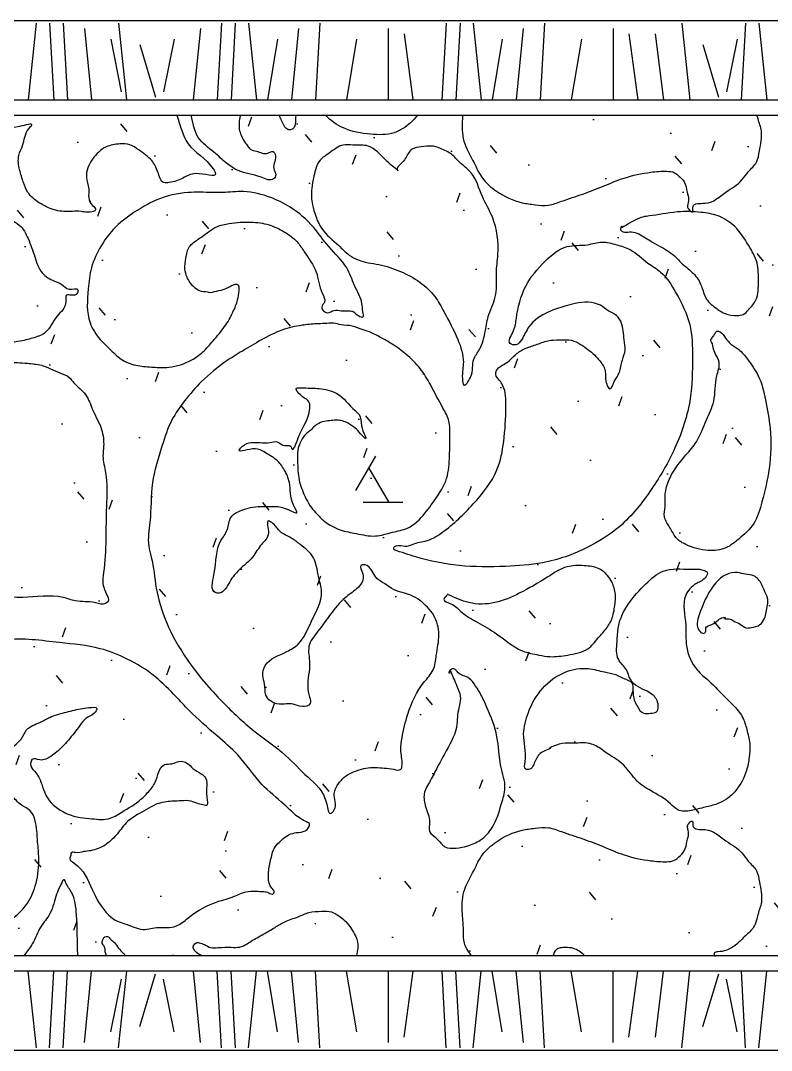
# Model space of a CAD drawing. Header units: millimetres. Extents: x 14385 to 129787, y 107826 to 186798.
# Drawn here: x 39491 to 41387, y 117964 to 120564 of the extents above; entities that cross this region are included whole.
import ezdxf

# ---------------------------------------------------------------- set-up
doc = ezdxf.new("R2010")
doc.units = ezdxf.units.MM
doc.header["$LTSCALE"] = 1000
doc.layers.add('FF-DB', color=144, linetype='Continuous')

# ---------------------------------------------------------------- blocks, each defined once
blk = doc.blocks.new('SFADAFSDAFSD')
at = {"color": 252, "linetype": 'Continuous'}
for points, knots in [([(1232046.3, 527564.7), (1232055.1, 527538.9), (1232067.2, 527480.9), (1232123.2, 527455.9), (1232153.8, 527403.1), (1232093, 527426.1), (1232062.3, 527404.6), (1232035.8, 527395.2), (1232006.3, 527392), (1231999.1, 527424), (1231983.7, 527454.2), (1231954.7, 527473.6), (1231928.9, 527492.8), (1231898.9, 527492.8), (1231863.1, 527486.8), (1231830.7, 527455.5), (1231812.4, 527413.8), (1231826.4, 527381.7), (1231821.8, 527355.9), (1231829.2, 527339.5), (1231845.5, 527326.6), (1231826.8, 527316.8), (1231800.8, 527325), (1231762, 527318.5), (1231725.2, 527328.7), (1231694.7, 527345.2), (1231670, 527365.5), (1231657.9, 527396.6), (1231648.6, 527427.3), (1231643.2, 527461), (1231662.2, 527493.7), (1231661.3, 527520.6), (1231689.2, 527547.6), (1231629.8, 527528.5), (1231603.8, 527536.1), (1231557.2, 527538.7), (1231534.7, 527555.3), (1231518.4, 527563.6), (1231516, 527564.7)], [1389.726692, 1389.726692, 1389.726692, 1389.726692, 1442.17261, 1501.811576, 1510.382283, 1543.619633, 1566.663805, 1590.917276, 1599.865786, 1620.467854, 1642.188139, 1670.33313, 1688.089518, 1704.75722, 1728.32823, 1759.105697, 1791.425573, 1810.967567, 1826.297154, 1840.58166, 1849.795579, 1854.403771, 1874.857528, 1904.259796, 1930.612765, 1949.484555, 1973.899672, 1992.192447, 2014.830458, 2039.13595, 2056.930597, 2086.837744, 2095.01975, 2115.63245, 2153.98324, 2172.061719, 2203.500814, 2208.6195, 2208.6195, 2208.6195, 2208.6195]), ([(1232206.5, 527564.7), (1232205.9, 527561.4), (1232204.3, 527551), (1232201.7, 527529.8), (1232211.2, 527506.2), (1232223.1, 527490), (1232232, 527476.4), (1232252.1, 527474.8), (1232270.7, 527462.4), (1232288.8, 527476.5), (1232302, 527456.9), (1232283.1, 527436), (1232299.3, 527416.6), (1232287.6, 527395.1), (1232247.1, 527415.6), (1232208.3, 527417.8), (1232168.7, 527444.6), (1232138.6, 527474.9), (1232092.1, 527505.2), (1232088.1, 527545.5), (1232082.4, 527564.7)], [1734.288313, 1734.288313, 1734.288313, 1734.288313, 1740.942524, 1755.072759, 1776.538293, 1789.253011, 1796.139071, 1807.295239, 1827.017674, 1836.22584, 1841.871209, 1865.816128, 1876.966052, 1884.850793, 1906.184116, 1946.649804, 1969.645801, 1997.765722, 2033.949583, 2073.362762, 2073.362762, 2073.362762, 2073.362762]), ([(1232346.5, 527564.7), (1232346.5, 527564.5), (1232345.9, 527549.9), (1232347.5, 527528.1), (1232324.5, 527527.3), (1232313.6, 527542.4), (1232309, 527555.8), (1232305.4, 527564.5), (1232305.3, 527564.7)], [1576.887479, 1576.887479, 1576.887479, 1576.887479, 1577.131786, 1601.954126, 1608.128367, 1616.857001, 1636.190271, 1636.509871, 1636.509871, 1636.509871, 1636.509871]), ([(1232654.3, 527564.7), (1232648.8, 527558), (1232630.9, 527539.2), (1232593.3, 527514.3), (1232531.5, 527515.3), (1232470.2, 527525.9), (1232434.8, 527551.2), (1232422, 527564.7)], [982.702039, 982.702039, 982.702039, 982.702039, 999.345878, 1031.409907, 1071.189413, 1118.25895, 1154.81984, 1154.81984, 1154.81984, 1154.81984]), ([(1232768.2, 527564.7), (1232767.9, 527561.7), (1232766.3, 527539.5), (1232766.2, 527496.6), (1232795.5, 527450.1), (1232815.9, 527402.8), (1232858.3, 527366.6), (1232905.5, 527343.9), (1232951.2, 527338.9), (1232985.3, 527334.8), (1233024.6, 527350.6), (1233071, 527364.9), (1233123.6, 527385.1), (1233178.7, 527409.6), (1233233.8, 527420.6), (1233276.1, 527424.2), (1233302.2, 527422.2), (1233315.5, 527409.6), (1233331.3, 527395.9), (1233333.2, 527373), (1233340.7, 527353.3), (1233335.7, 527339.1), (1233336.2, 527327.2), (1233351.3, 527315.4), (1233345.7, 527345.3), (1233381.5, 527339.3), (1233408.1, 527350.6), (1233436.8, 527375.3), (1233470.3, 527393), (1233489.1, 527424.6), (1233513.2, 527443.8), (1233517.9, 527482.1), (1233527.4, 527519.3), (1233515.6, 527548), (1233512.2, 527561.6), (1233511.4, 527564.7)], [86.372934, 86.372934, 86.372934, 86.372934, 92.16194, 129.789979, 170.329797, 199.3962, 231.751351, 279.269792, 301.564732, 323.634383, 346.635385, 384.604493, 421.313424, 459.079115, 505.060483, 532.06544, 545.36224, 554.673144, 567.965214, 585.793639, 598.280423, 609.016876, 613.982114, 622.865865, 630.641643, 652.081208, 670.161369, 692.376325, 726.185087, 743.658419, 765.090676, 784.493924, 818.119885, 839.312422, 845.485087, 845.485087, 845.485087, 845.485087]), ([(1232790.9, 525442.7), (1232788.3, 525445.8), (1232767.3, 525471.6), (1232772, 525501.1), (1232766.3, 525553.5), (1232766.2, 525606.8), (1232795.5, 525653.3), (1232815.9, 525700.6), (1232858.3, 525736.8), (1232905.5, 525759.6), (1232951.2, 525764.5), (1232985.3, 525768.6), (1233024.6, 525752.8), (1233071, 525738.5), (1233123.6, 525718.3), (1233178.7, 525693.8), (1233233.8, 525682.8), (1233276.1, 525679.2), (1233302.2, 525681.2), (1233315.5, 525693.8), (1233331.3, 525707.6), (1233333.2, 525730.4), (1233340.7, 525750.2), (1233335.7, 525764.3), (1233336.2, 525776.2), (1233351.3, 525788), (1233345.7, 525758.2), (1233381.5, 525764.1), (1233408.1, 525752.9), (1233436.8, 525728.1), (1233470.3, 525710.4), (1233489.1, 525678.8), (1233513.2, 525659.6), (1233517.9, 525621.3), (1233527.4, 525584.1), (1233512.2, 525547.4), (1233507.1, 525514.1), (1233481.2, 525493.1), (1233460.9, 525471), (1233435.9, 525455.1), (1233417.7, 525452.8), (1233400.8, 525451.4), (1233403.7, 525444.6), (1233405.1, 525441.1)], [21.935668, 21.935668, 21.935668, 21.935668, 27.38217, 65.990442, 92.16194, 129.789979, 170.329797, 199.3962, 231.751351, 279.269792, 301.564732, 323.634383, 346.635385, 384.604493, 421.313424, 459.079115, 505.060483, 532.06544, 545.36224, 554.673144, 567.965214, 585.793639, 598.280423, 609.016876, 613.982114, 622.865865, 630.641643, 652.081208, 670.161369, 692.376325, 726.185087, 743.658419, 765.090676, 784.493924, 818.119885, 839.312422, 862.545338, 882.761759, 902.978991, 923.848518, 937.948984, 943.895323, 950.087538, 950.087538, 950.087538, 950.087538]), ([(1231796.3, 525442.7), (1231796.2, 525444), (1231795, 525478.3), (1231795.6, 525530.1), (1231788.4, 525597.8), (1231768.6, 525618.8), (1231761.6, 525639.9), (1231749.9, 525614.9), (1231739.5, 525593.4), (1231731.3, 525549.5), (1231698.9, 525515.2), (1231686, 525475.2), (1231667.9, 525453.4), (1231660.4, 525443.5), (1231659.8, 525442.7)], [1121.119377, 1121.119377, 1121.119377, 1121.119377, 1123.779521, 1190.002853, 1228.553224, 1248.641605, 1253.19639, 1263.382332, 1281.168839, 1315.629755, 1342.751116, 1374.634593, 1397.250793, 1399.278254, 1399.278254, 1399.278254, 1399.278254]), ([(1232109.3, 525442.7), (1232108.1, 525443.4), (1232102.5, 525446.7), (1232093.7, 525451.2), (1232089.2, 525459.5), (1232085.9, 525463.9), (1232089.2, 525466.4), (1232088.9, 525466.2), (1232085.6, 525464.4), (1232094.4, 525478.6), (1232104.7, 525474.4), (1232117.5, 525471.6), (1232131.6, 525460.5), (1232155.7, 525464.3), (1232179.7, 525464.4), (1232209.6, 525462.4), (1232234.8, 525480.7), (1232264.4, 525496.4), (1232292.4, 525513.1), (1232320.6, 525530.5), (1232350.6, 525539.2), (1232380.2, 525554.3), (1232409.4, 525554.4), (1232436.4, 525556), (1232454.7, 525544), (1232470.6, 525532.4), (1232483.8, 525516.2), (1232494.4, 525498.7), (1232506.2, 525474.6), (1232503.2, 525455.4), (1232500, 525442.7)], [647.264998, 647.264998, 647.264998, 647.264998, 650.025677, 659.909101, 666.120982, 669.173665, 669.893436, 669.893436, 669.893436, 677.232751, 682.324117, 691.983627, 703.366676, 716.095085, 737.993862, 752.767585, 773.941139, 797.429171, 820.477143, 839.167013, 863.180752, 882.845052, 904.325405, 921.157701, 935.052216, 946.659257, 960.7356, 976.270981, 987.896513, 1013.315059, 1013.315059, 1013.315059, 1013.315059]), ([(1231858.1, 525477.2), (1231856.7, 525475.2), (1231860.8, 525486.7), (1231863.6, 525490.7), (1231873.4, 525492.4), (1231879, 525482.6), (1231890.8, 525475.9), (1231898.5, 525460.8), (1231909.7, 525451.5), (1231915.1, 525444.7), (1231916.6, 525442.7)], [0, 0, 0, 0, 4.853449, 10.154993, 14.367318, 21.280495, 29.85539, 41.479596, 53.649962, 58.785401, 58.785401, 58.785401, 58.785401]), ([(1231869.1, 525442.7), (1231867.7, 525446), (1231865, 525453), (1231865.4, 525464.6), (1231858.9, 525470.7), (1231856.7, 525477.4), (1231858.6, 525479.1), (1231858.8, 525479.3)], [661.596109, 661.596109, 661.596109, 661.596109, 668.714845, 676.739621, 682.801767, 687.011201, 687.668847, 687.668847, 687.668847, 687.668847]), ([(1233076.5, 525442.7), (1233076.1, 525443.1), (1233067.2, 525450.5), (1233052.6, 525462.5), (1233029.7, 525463.5), (1233012.3, 525463.4), (1232998.7, 525454.7), (1232997.7, 525445.7), (1232997.8, 525442.7)], [1251.160994, 1251.160994, 1251.160994, 1251.160994, 1252.314005, 1273.610178, 1287.592013, 1296.61421, 1308.863653, 1314.720968, 1314.720968, 1314.720968, 1314.720968])]:
    blk.add_open_spline(points, degree=3, knots=knots, dxfattribs=at)
for points, start_tangent in [([(1232601.7, 527427.5), (1232573.9, 527451.5), (1232529.7, 527486.8), (1232490.6, 527489.3), (1232466.6, 527489.3), (1232431.2, 527469.1), (1232408.5, 527451.5), (1232392.5, 527410.6), (1232387, 527379.5), (1232388.8, 527338.7), (1232397.1, 527310.1), (1232412.3, 527278.6), (1232455.2, 527235.7), (1232481.8, 527211.7), (1232529.4, 527192.4), (1232556.4, 527187.6), (1232611.1, 527170.2), (1232660, 527143.3), (1232697.9, 527106.7), (1232720.6, 527068.8), (1232756, 526998.1), (1232769.9, 526941.3), (1232767.3, 526899.7), (1232771.1, 526883.3), (1232787.5, 526902.2), (1232796.4, 526948.9), (1232810.3, 526972.9), (1232825.4, 527020.8), (1232834.3, 527061.2), (1232851.9, 527113), (1232853.2, 527166), (1232857, 527212.7), (1232843, 527307.8), (1232817.8, 527359.5), (1232788.7, 527420.1), (1232759.7, 527446.6), (1232740.8, 527465.5), (1232711.7, 527480.7), (1232689, 527487), (1232663.7, 527484.5), (1232641, 527479.4), (1232623.3, 527455.4), (1232613.2, 527442.8), (1232603.1, 527426.4), (1232603.7, 527425.7), (1232605, 527424.5)], (-0.850991, 0.52518)), ([(1230784.6, 526730.5), (1230803.3, 526740.7), (1230818.6, 526756.1), (1230834, 526776.5), (1230834, 526817.3), (1230823.8, 526853.1), (1230825.5, 526883.7), (1230815.2, 526946.7), (1230820.3, 526985.8), (1230820.3, 527014.8), (1230842.5, 527043.7), (1230871.4, 527072.6), (1230903.8, 527091.3), (1230931.1, 527099.9), (1230953.2, 527101.6), (1230971.9, 527096.5), (1231017.9, 527086.2), (1231045.2, 527079.4), (1231057.1, 527065.8), (1231070.7, 527043.7), (1231099.7, 527016.5), (1231120.1, 526958.6), (1231132, 526924.6), (1231142.3, 526893.9), (1231144, 526882), (1231155.9, 526883.7), (1231161, 526900.7), (1231162.7, 526928), (1231161, 526970.5), (1231157.6, 527001.1), (1231155.9, 527019.9), (1231162.7, 527019.9), (1231174.6, 527001.1), (1231198.5, 526989.2), (1231230.8, 526967.1), (1231258.1, 526948.4), (1231280.2, 526928), (1231319.4, 526900.7), (1231338.1, 526893.9), (1231343.2, 526887.1), (1231339.8, 526916), (1231322.8, 526943.3), (1231297.2, 526973.9), (1231264.9, 527013.1), (1231235.9, 527042), (1231210.4, 527057.3), (1231195.1, 527067.5), (1231189.9, 527077.7), (1231191.6, 527084.5), (1231215.5, 527074.3), (1231239.3, 527064.1), (1231287, 527060.7), (1231344.9, 527059), (1231365.4, 527069.2), (1231367.1, 527077.7), (1231338.1, 527091.3), (1231324.5, 527093.7), (1231252.9, 527109), (1231220.6, 527137.9), (1231174.6, 527195.8), (1231154.2, 527224.7), (1231152.5, 527265.6), (1231149, 527304.7), (1231147.3, 527332), (1231162.7, 527362.6), (1231176.3, 527388.1), (1231200.1, 527405.2), (1231232.5, 527417.1), (1231254.6, 527415.4), (1231309.1, 527412), (1231360.2, 527406.9), (1231394.3, 527403.4), (1231426.7, 527412), (1231482.9, 527429), (1231505, 527442.6), (1231515.2, 527456.2), (1231518.6, 527466.4), (1231528.9, 527454.5), (1231530.6, 527429), (1231537.4, 527393.2), (1231537.4, 527371.1), (1231525.5, 527326.9), (1231525.5, 527318.3), (1231554.4, 527325.2), (1231590.2, 527316.6), (1231608.9, 527313.2), (1231627.6, 527301.3), (1231648.6, 527287.3), (1231670.7, 527253.3), (1231687.8, 527207.3), (1231706.5, 527166.5), (1231737.2, 527146.1), (1231755.9, 527137.6), (1231774.6, 527125.6), (1231796.8, 527123.9), (1231795.1, 527115.4), (1231779.7, 527110.3), (1231767.8, 527110.3), (1231766.1, 527093.3), (1231744, 527057.6), (1231715, 527016.7), (1231686.1, 527003.1), (1231652, 526994.6), (1231621.4, 526991.2), (1231585.6, 526999.7), (1231560, 527016.7), (1231520.9, 527026.9), (1231488.5, 527033.7), (1231469.8, 527028.6), (1231466.4, 527016.7), (1231466.4, 526998), (1231469.8, 526984.4), (1231480, 526972.5), (1231495.3, 526960.6), (1231515.8, 526958.8), (1231561.7, 526946.9), (1231594.1, 526940.1), (1231643.5, 526940.1), (1231669, 526938.4), (1231704.8, 526933.3), (1231750.8, 526914.6), (1231774.6, 526902.7), (1231786.6, 526889.1), (1231815.6, 526859.5), (1231834.3, 526820.4), (1231856.4, 526771), (1231861.5, 526728.5), (1231859.8, 526704.7), (1231866.7, 526662.1), (1231868.4, 526577), (1231861.5, 526410.2), (1231859.8, 526381.3), (1231871.8, 526348.9), (1231873.5, 526340.4), (1231866.7, 526331.9), (1231841.1, 526333.6), (1231790, 526338.7), (1231759.4, 526347.2), (1231657.2, 526347.2), (1231536.2, 526359.1), (1231471.5, 526366), (1231415.3, 526393.2), (1231354, 526423.8), (1231328.4, 526444.2), (1231314.8, 526469.8), (1231288.5, 526562.4), (1231276.8, 526612.9), (1231278.1, 526685.2), (1231264.7, 526737.4), (1231256.7, 526752.1), (1231244.6, 526753.5), (1231225.9, 526757.5), (1231212.5, 526749.5), (1231205.8, 526741.4), (1231219.2, 526702.6), (1231227.2, 526678.5), (1231247.3, 526630.3), (1231246, 526598.2), (1231246, 526570), (1231232.6, 526536.6), (1231209.8, 526513.8), (1231192.4, 526501.8), (1231165.6, 526487), (1231142.8, 526471), (1231116, 526466.9), (1231112, 526452.2), (1231105.3, 526452.2), (1231102.6, 526466.9), (1231085.2, 526495.1), (1231057, 526519.2), (1231032.9, 526529.9), (1230979.3, 526570), (1230953.9, 526590.1), (1230935.1, 526612.9), (1230924.4, 526634.3), (1230917.7, 526665.1), (1230912.3, 526699.9), (1230903, 526708), (1230897.6, 526699.9), (1230870.8, 526698.6), (1230850.7, 526695.9), (1230831.9, 526698.6), (1230797.1, 526713.3), (1230791.7, 526718.7), (1230785, 526720), (1230783.7, 526728), (1230786.4, 526732.1), (1230787.7, 526733.4)], (-0.997161, 0.075294)), ([(1232595.3, 526467.5), (1232650.2, 526449.5), (1232759.1, 526427.9), (1232876, 526425.7), (1232970.1, 526434.7), (1233082.4, 526473.3), (1233164.6, 526526.7), (1233245.1, 526620.8), (1233304.1, 526725), (1233342.7, 526849.7), (1233348.3, 526953.3), (1233341.5, 527036.1), (1233306.4, 527116.5), (1233267.8, 527168.7), (1233236, 527191.4), (1233190.7, 527225.4), (1233156.7, 527237.8), (1233120.4, 527244.6), (1233082.9, 527237.8), (1233031.9, 527233.3), (1232976.3, 527195.9), (1232927.5, 527133.5), (1232903.7, 527051.9), (1232895.8, 527019.1), (1232887.8, 526988.5), (1232902.6, 526985.1), (1232917.3, 526998.7), (1232935.5, 527030.4), (1232984.3, 527067.8), (1233026.2, 527082.5), (1233052.3, 527089.3), (1233115.8, 527084.8), (1233137.4, 527070.1), (1233156.7, 527058.7), (1233173.7, 527020.2), (1233175.9, 526997.5), (1233178.2, 526971.5), (1233171.4, 526946.5), (1233163.5, 526914.8), (1233151, 526892.1), (1233139.6, 526874), (1233131.7, 526885.3), (1233128.3, 526917.1), (1233114.7, 526944.3), (1233085.2, 526972.6), (1233065.9, 526986.2), (1233043.2, 526996.4), (1233012.6, 526997.5), (1232983.1, 526995.3), (1232952.5, 526985.1), (1232924.1, 526974.9), (1232900.3, 526959), (1232878.8, 526939.7), (1232853.8, 526920.5), (1232851.6, 526910.3), (1232860.6, 526895.5), (1232869.7, 526881.9), (1232877.4, 526829.3), (1232871.7, 526740.9), (1232854.7, 526669.5), (1232794.6, 526583.3), (1232758.3, 526545.9), (1232715.2, 526510.8), (1232673.2, 526489.2), (1232655.1, 526485.8), (1232623.3, 526476.8), (1232600.6, 526477.9), (1232596.1, 526475.6), (1232594.5, 526468.8), (1232595.3, 526467.5)], (-0.896142, -0.443767)), ([(1232522.7, 526747.4), (1232506.4, 526764.9), (1232492.7, 526778), (1232471.4, 526790.5), (1232458.3, 526794.3), (1232440.2, 526794.3), (1232423.3, 526792.4), (1232404.6, 526786.8), (1232381.4, 526767.4), (1232372.7, 526760.5), (1232360.2, 526742.4), (1232354.6, 526729.7), (1232350.8, 526706.6), (1232351.4, 526686), (1232352.7, 526661), (1232356.4, 526638.5), (1232363.3, 526617.9), (1232385.8, 526574.8), (1232400.8, 526557.4), (1232420.2, 526538.6), (1232438.3, 526527.4), (1232458.9, 526518), (1232499.6, 526508.6), (1232547.7, 526502.4), (1232590.8, 526511.8), (1232628.9, 526522.4), (1232672.7, 526559.9), (1232703.9, 526602.3), (1232725.2, 526640.7), (1232734.6, 526697.5), (1232735.9, 526754.3), (1232733.4, 526792.4), (1232718.4, 526825.2), (1232686.5, 526884.5), (1232660.9, 526925.1), (1232624.6, 526961.3), (1232590.2, 526986.9), (1232565.9, 527000.7), (1232537.7, 527015.6), (1232516.5, 527023.1), (1232489, 527032.5), (1232461.5, 527035.6), (1232442.1, 527039.4), (1232419, 527038.8), (1232399.6, 527038.1), (1232362.7, 527034.4), (1232311.8, 527022.3), (1232259.9, 526997.3), (1232211.9, 526969.3), (1232170.9, 526943.4), (1232108.9, 526892.4), (1232065.9, 526843.3), (1232033.9, 526795.3), (1232008.9, 526729), (1231984.9, 526636.3), (1231978.5, 526537.2), (1231975.3, 526476.5), (1231981.7, 526449.3), (1231994.5, 526371), (1232020.1, 526284.7), (1232072.8, 526190.5), (1232114.6, 526135.4), (1232162.6, 526082.7), (1232240.9, 526010.8), (1232320.9, 525948.5), (1232376.8, 525894.1), (1232424.8, 525825.4), (1232434.4, 525801.5), (1232444, 525811), (1232444, 525852.6), (1232455.2, 525878.2), (1232474.4, 525897.3), (1232501.6, 525910.1), (1232524, 525916.5), (1232570.3, 525916.5), (1232594.3, 525913.3), (1232611.9, 525913.3), (1232615.1, 525924.5), (1232611.9, 525962.8), (1232615.1, 525993.2), (1232629.5, 526052.3), (1232671.1, 526133.8), (1232693.5, 526164.2), (1232701.5, 526200.9), (1232707.9, 526253.7), (1232695.1, 526301.6), (1232679.1, 526322.4), (1232637.5, 526352.7), (1232587.9, 526370.3), (1232571.9, 526381.5), (1232549.5, 526397.5), (1232540, 526413.5), (1232520.8, 526429.4), (1232511.2, 526427.8), (1232516, 526407.1), (1232500, 526368.7), (1232471.2, 526346.4), (1232434.4, 526304.8), (1232402.4, 526261.7), (1232380, 526223.3), (1232381.6, 526181.8), (1232376.8, 526122.6), (1232381.6, 526095.5), (1232383.2, 526079.5), (1232362.5, 526071.5), (1232340.1, 526077.9), (1232304.9, 526077.9), (1232282.5, 526085.9), (1232271.3, 526100.3), (1232268.1, 526129), (1232263.3, 526149.8), (1232269.7, 526175.4), (1232324.1, 526210.5), (1232352.9, 526229.7), (1232386.4, 526287.2), (1232412, 526361.3), (1232404, 526401.3), (1232391.2, 526447.6), (1232357.6, 526481.2), (1232335.3, 526497.2), (1232308.1, 526513.1), (1232288.9, 526533.9), (1232277.7, 526540.3), (1232277.7, 526509.9), (1232260.1, 526481.2), (1232237.7, 526449.2), (1232204.1, 526417.3), (1232180.1, 526386.9), (1232153, 526358.1), (1232143.4, 526359.7), (1232140.2, 526404.5), (1232157.8, 526490.8), (1232173.7, 526517.9), (1232183.3, 526549.9), (1232215.3, 526569.1), (1232237.7, 526575.5), (1232266.5, 526577.1), (1232293.7, 526577.1), (1232327.3, 526569.1), (1232349.6, 526561.1), (1232341.7, 526578.7), (1232330.5, 526637.8), (1232317.7, 526669.7), (1232298.5, 526693.7), (1232266.5, 526714.5), (1232244.1, 526722.5), (1232204.1, 526719.3), (1232212.1, 526728.9), (1232234.5, 526738.4), (1232280.9, 526738.4), (1232300.1, 526740), (1232319.3, 526730.5), (1232333.7, 526728.9), (1232336.9, 526722.5), (1232352.9, 526750.2), (1232381.7, 526818.9), (1232380.1, 526841.3), (1232364.1, 526854), (1232348.1, 526874.8), (1232367.3, 526876.4), (1232405.7, 526874.8), (1232450.4, 526862), (1232496.8, 526818.9), (1232506.4, 526809.3), (1232512.8, 526780.5), (1232520.8, 526756.6), (1232524, 526748.6)], (0.558454, -0.829535)), ([(1233395, 526998.5), (1233400.7, 527006.5), (1233405.3, 527013.4), (1233409.9, 527019.2), (1233418, 527018), (1233431.8, 527001.9), (1233445.5, 526987), (1233465.1, 526973.2), (1233486.9, 526949.1), (1233514.5, 526906.7), (1233532.8, 526845.8), (1233544.3, 526773.5), (1233542, 526672.5), (1233523.7, 526588.7), (1233503, 526533.6), (1233465.1, 526494.6), (1233432.9, 526472.7), (1233388.1, 526465.9), (1233331.8, 526480.8), (1233308.8, 526495.7), (1233292.8, 526521), (1233277.8, 526550.8), (1233279, 526577.2), (1233280.1, 526612.8), (1233291.6, 526649.5), (1233331.8, 526706.9), (1233358.2, 526740.2), (1233383.5, 526795.3), (1233401.9, 526842.4), (1233409.9, 526906.7), (1233415.7, 526940), (1233401.5, 526974.1), (1233396.4, 526992.1), (1233394.7, 526998.3), (1233395.3, 526998.9)], (-0.549709, -0.835356)), ([(1232732.4, 526354.2), (1232783.8, 526334.1), (1232849.4, 526334.1), (1232911, 526357.7), (1232981.8, 526398.3), (1233031.6, 526424.5), (1233074.9, 526427.2), (1233113, 526419.3), (1233133.9, 526402.3), (1233144.4, 526386.5), (1233153.6, 526355.1), (1233151, 526318.4), (1233147.1, 526300.1), (1233132.6, 526271.2), (1233110.3, 526245), (1233084.1, 526217.5), (1233033, 526201.8), (1232988.4, 526197.8), (1232960.8, 526201.8), (1232918.9, 526212.2), (1232882.1, 526234.5), (1232853.3, 526255.5), (1232806.1, 526284.3), (1232766.7, 526309.2), (1232737.9, 526331.5), (1232720.8, 526342), (1232727.4, 526352.5), (1232730, 526355.1), (1232732.4, 526354.2)], (-1, 0)), ([(1232989.5, 525965.6), (1232960.9, 525950.5), (1232947.4, 525925.2), (1232937.3, 525913.5), (1232927.2, 525913.5), (1232925.5, 525932), (1232922.1, 526002.7), (1232933.9, 526056.5), (1232969.3, 526117.1), (1233028.2, 526159.1), (1233085.5, 526167.6), (1233125.9, 526159.1), (1233154.5, 526152.4), (1233179.8, 526140.6), (1233193.2, 526133.9), (1233198.3, 526105.3), (1233208.4, 526073.3), (1233225.2, 526054.8), (1233242.1, 526054.8), (1233257.2, 526058.2), (1233258.9, 526086.8), (1233250.5, 526098.6), (1233233.6, 526110.3), (1233210.1, 526122.1), (1233191.5, 526140.6), (1233181.4, 526164.2), (1233161.2, 526191.1), (1233157.9, 526234.9), (1233161.4, 526273.7), (1233186.7, 526331), (1233230.5, 526381.4), (1233274.3, 526413.4), (1233343.3, 526418.5), (1233353.4, 526418.5), (1233378.7, 526415.1), (1233385.4, 526410), (1233380.3, 526396.6), (1233356.8, 526381.4), (1233331.5, 526352.8), (1233331.5, 526277.1), (1233333.2, 526224.9), (1233360.1, 526164.4), (1233388.8, 526137.4), (1233434.2, 526092), (1233454.4, 526071.8), (1233476.3, 526041.5), (1233486.4, 526009.6), (1233493.2, 525974.2), (1233491.5, 525943.9), (1233484.7, 525910.3), (1233457.8, 525859.8), (1233434.2, 525837.9), (1233410.7, 525826.1), (1233380.3, 525817.7), (1233345, 525809.3), (1233311.3, 525811), (1233292.8, 525826.1), (1233242.3, 525859.8), (1233208.6, 525883.4), (1233174.9, 525923.7), (1233134.5, 525952.3), (1233104.2, 525972.5), (1233082.3, 525979.3), (1233045.3, 525979.3), (1233026.7, 525979.3), (1232997.7, 525971.7), (1232988.6, 525967.6), (1232985.3, 525965.9)], (0.99177, 0.128031)), ([(1232736.8, 526162.2), (1232753.6, 526123.5), (1232762, 526098.2), (1232755.3, 526051.1), (1232753.6, 526027.5), (1232726.7, 525960.2), (1232704.8, 525919.8), (1232686.3, 525884.5), (1232671.1, 525850.9), (1232674.5, 525818.9), (1232684.6, 525780.2), (1232684.6, 525756.6), (1232703.1, 525738.1), (1232723.3, 525717.9), (1232751.9, 525714.6), (1232778.9, 525719.6), (1232812.5, 525734.7), (1232842.9, 525766.7), (1232866.4, 525827.3), (1232874.9, 525866), (1232864.7, 525921.5), (1232854.6, 525995.6), (1232829.4, 526069.6), (1232814.2, 526101.6), (1232800.8, 526123.5), (1232783.9, 526143.6), (1232757, 526157.1), (1232745.2, 526167.2), (1232736.8, 526163.8), (1232733.4, 526157.1), (1232736.8, 526157.1)], (-0.58576, 0.810485))]:
    blk.add_spline(points, degree=3, dxfattribs=dict(at, start_tangent=start_tangent))
at = {"color": 252, "linetype": 'Continuous', "end_tangent": (0.948749, -0.316029)}
blk.add_spline([(1232129.9, 527116.5), (1232151.9, 527121), (1232173, 527128), (1232184.6, 527133.8), (1232192.8, 527137.3), (1232202.2, 527135), (1232203.5, 527122.1), (1232199.9, 527098.9), (1232188, 527067.5), (1232167.1, 527031.1), (1232137.9, 526995), (1232112.2, 526967), (1232084.2, 526947.1), (1232025.8, 526928.5), (1231987.3, 526928.5), (1231947.8, 526932.7), (1231910.3, 526946), (1231879.9, 526971.6), (1231853, 526998.5), (1231827.4, 527040.5), (1231822.7, 527126.8), (1231830.9, 527179.3), (1231855.4, 527235.3), (1231898.6, 527289), (1231953.5, 527328.7), (1231995.5, 527350.8), (1232074.9, 527369.5), (1232135.6, 527369.5), (1232161.3, 527369.5), (1232215, 527371.8), (1232283.9, 527356.7), (1232332.9, 527332.2), (1232391.3, 527282), (1232429.8, 527233), (1232475.4, 527179.3), (1232495.2, 527135), (1232513.9, 527089.5), (1232516.2, 527068.5), (1232516.2, 527055.6), (1232505.7, 527058), (1232490.5, 527069.6), (1232477.7, 527070.8), (1232461.4, 527070.8), (1232443.8, 527072), (1232426.3, 527066.1), (1232417, 527070.8), (1232412.3, 527080.1), (1232419.3, 527093), (1232413.5, 527115.1), (1232398.3, 527168.8), (1232368, 527220.2), (1232350.4, 527244.7), (1232317.7, 527270.3), (1232279.2, 527287.8), (1232233.7, 527294.8), (1232178.8, 527291.3), (1232147.3, 527283.2), (1232126.3, 527270.3), (1232100.6, 527251.7), (1232078.4, 527233), (1232069, 527203.8), (1232067, 527175.8), (1232072.2, 527156.1), (1232088.9, 527131.5), (1232104, 527121.1), (1232124.2, 527117.9), (1232129.9, 527116.5)], degree=3, dxfattribs=at)
at = {"color": 252, "linetype": 'Continuous'}
for points, start_tangent, end_tangent in [([(1233170.4, 527282.8), (1233199.9, 527298), (1233240.2, 527310.5), (1233310, 527320.4), (1233369.9, 527319.5), (1233412.9, 527310.5), (1233454.9, 527283.7), (1233489.8, 527236.3), (1233511.3, 527191.6), (1233514.9, 527145.1), (1233508.6, 527098.7), (1233489.8, 527073.6), (1233476.4, 527062), (1233461.2, 527059.3), (1233430.8, 527063.8), (1233411.1, 527075.4), (1233383.3, 527101.3), (1233370.8, 527133.5), (1233351.1, 527164.8), (1233323.4, 527188.9), (1233302.8, 527209.5), (1233265.2, 527234.5), (1233242, 527248), (1233225.9, 527257.8), (1233189.2, 527270.3), (1233173.1, 527270.3), (1233166.8, 527276.6), (1233167.7, 527281.9), (1233170.4, 527284.6), (1233170.4, 527282.8)], (-0.707355, -0.706859), (-0.707355, -0.706859)), ([(1233431.1, 526295.4), (1233421.8, 526295.4), (1233413.4, 526290.2), (1233396.8, 526278.7), (1233382.2, 526270.4), (1233382.2, 526262), (1233378, 526256.8), (1233369.7, 526258.9), (1233361.3, 526272.5), (1233368.6, 526313.1), (1233407.2, 526383.9), (1233433.2, 526404.7), (1233462.4, 526409.9), (1233482.2, 526405.8), (1233503.1, 526401.6), (1233522.9, 526380.8), (1233529.1, 526366.2), (1233537.4, 526346.4), (1233534.3, 526309.9), (1233530.1, 526294.3), (1233518.7, 526278.7), (1233496.8, 526271.4), (1233483.3, 526270.4), (1233468.7, 526279.7), (1233452, 526288.1), (1233440.5, 526293.3), (1233430.1, 526294.3), (1233431.1, 526295.4)], (0.707351, 0.706863), (0.707351, 0.706863)), ([(1231341.1, 525925), (1231330.8, 525877.3), (1231320.4, 525844.1), (1231320.4, 525821.3), (1231326.6, 525775.6), (1231332.8, 525740.4), (1231343.2, 525711.3), (1231370.2, 525686.4), (1231393, 525674), (1231426.2, 525667.7), (1231469.8, 525671.9), (1231482.3, 525674), (1231490.6, 525676), (1231465.7, 525684.3), (1231447, 525700.9), (1231430.4, 525727.9), (1231422.1, 525752.8), (1231424.2, 525777.7), (1231428.3, 525825.4), (1231456, 525851.5), (1231483.5, 525864.8), (1231533.6, 525868.8), (1231564.2, 525870.9), (1231615.3, 525856.6), (1231629.5, 525846.4), (1231654, 525822.9), (1231676.5, 525808.6), (1231687.7, 525786.2), (1231695, 525729.8), (1231698, 525689), (1231690.9, 525625.7), (1231669.4, 525575.7), (1231643.9, 525547.1), (1231611.2, 525519.6), (1231570.4, 525486.9), (1231540.8, 525478.8), (1231474.4, 525478.8), (1231413.2, 525486.9), (1231350.9, 525509.4), (1231313.1, 525534.9), (1231272.3, 525571.6), (1231244.7, 525612.4), (1231219.2, 525668.5), (1231208.9, 525718.9), (1231203.8, 525792.4), (1231209.9, 525870.9), (1231226.2, 525935.2), (1231252.8, 525992.7), (1231284.4, 526058), (1231329.4, 526116.1), (1231368.7, 526140.8), (1231447, 526190.9), (1231535.7, 526221.7), (1231612.8, 526239.7), (1231750.2, 526233.3), (1231853, 526217.9), (1231920.9, 526191.6), (1231991.2, 526147.4), (1232044.5, 526096.4), (1232077.6, 526062.1), (1232147.9, 525997.6), (1232200, 525950), (1232261.3, 525875.2), (1232317.7, 525824.1), (1232346.3, 525797.9), (1232374.2, 525780.4), (1232381.3, 525775.6), (1232378.9, 525766.1), (1232371, 525758.2), (1232347.9, 525753.4), (1232330.4, 525748.6), (1232314.5, 525738.3), (1232301.8, 525725.6), (1232289.8, 525708.7), (1232285.1, 525691.2), (1232281.1, 525674.5), (1232277.9, 525640.4), (1232285.9, 525613.4), (1232292.2, 525604.6), (1232289, 525598.3), (1232278.7, 525601.4), (1232266, 525604.6), (1232245.3, 525605.4), (1232220.7, 525603.8), (1232191.2, 525592.7), (1232149.9, 525579.2), (1232077.5, 525540.3), (1232048.9, 525519.6), (1232028.2, 525514), (1232000.4, 525514), (1231960.6, 525509.3), (1231915.3, 525523.6), (1231896.2, 525529.9), (1231874.8, 525545), (1231832.6, 525610.2), (1231786.5, 525676.9), (1231776.2, 525687.2), (1231778.6, 525696.8), (1231780.1, 525703.1), (1231789.7, 525703.1), (1231812, 525705.5), (1231828.7, 525707.9), (1231865.2, 525722.2), (1231893.1, 525746.8), (1231918.5, 525777.8), (1231951.9, 525801.9), (1231975.8, 525815.4), (1232001.2, 525827.4), (1232019.5, 525831.3), (1232056.9, 525833.7), (1232082.3, 525832.9), (1232101.4, 525825.8), (1232115.7, 525822.6), (1232121.3, 525821.8), (1232122.9, 525835.3), (1232121.3, 525864.7), (1232118.9, 525891.7), (1232107.8, 525902.1), (1232087.1, 525915.6), (1232072, 525929.1), (1232057.7, 525933.8), (1232033.8, 525927.5), (1232015.5, 525925.1), (1231991.7, 525880.6), (1231972.6, 525854.4), (1231955.9, 525837.7), (1231907.4, 525805.1), (1231873.2, 525788.4), (1231825.3, 525789.3), (1231794.3, 525793.3), (1231755.3, 525808.3), (1231729.1, 525829), (1231714.8, 525849.7), (1231705.2, 525875.9), (1231690.9, 525903.7), (1231677.4, 525922.8), (1231678.2, 525933.1), (1231680.6, 525937.9), (1231700.5, 525937.1), (1231728.3, 525946), (1231756.9, 525969.9), (1231787.1, 526004.8), (1231801.4, 526023.9), (1231817.3, 526042.2), (1231837.2, 526054.1), (1231844.4, 526066.8), (1231824.5, 526069.2), (1231803, 526066), (1231762.5, 526056.5), (1231725.9, 526044.5), (1231700.5, 526031.8), (1231667.1, 526012.8), (1231653.5, 525989.7), (1231636, 525972.2), (1231625.7, 525957.9), (1231620.1, 525935.7), (1231610.6, 525894.4), (1231611.4, 525879.3), (1231592, 525886.5), (1231548.2, 525900), (1231530.7, 525911.9), (1231517.2, 525930.2), (1231503.7, 525945.3), (1231492.6, 525979.4), (1231495.8, 526004.1), (1231496.6, 526023.1), (1231500.5, 526035.8), (1231485.4, 526013.6), (1231462.4, 525979.4), (1231455.2, 525961.9), (1231452, 525942.9), (1231447.3, 525915.1), (1231444.9, 525900), (1231452.8, 525884.1), (1231461.6, 525876.9), (1231464.7, 525873.7), (1231453.6, 525866.6), (1231433.7, 525858.6), (1231421, 525853.1), (1231404.3, 525851.5), (1231374.9, 525857.1), (1231363, 525861.8), (1231351.8, 525872.2), (1231347.9, 525888), (1231347.9, 525902.3), (1231343.9, 525912.7), (1231343.1, 525919), (1231343.9, 525923), (1231341.1, 525925)], (-0.301725, 0.953395), (-0.301725, 0.953395))]:
    blk.add_spline(points, degree=3, dxfattribs=dict(at, start_tangent=start_tangent, end_tangent=end_tangent))
blk = doc.blocks.new('A$C50BB678B')
at = {"linetype": 'ByBlock', "ltscale": 3000}
h = blk.add_hatch(dxfattribs=at)
h.set_pattern_fill('CONC1', color=8, scale=200, style=0)
h.set_pattern_definition([(35, (-1170844.2, -526341.81), (-31.151578, 149.095872), [0, -200]), (0, (-1170844.2, -526341.8), (800, 1385.6), [100, -1500]), (60, (-1170844.2, -526341.8), (-799.9648, 1385.6203), [100, -1500]), (120, (-1170744.2, -526341.8), (-1599.9648, 0.0203), [100, -1500]), (70, (-1170844.2, -526341.8), (-263.113934, 95.76564), [25, -318]), (130, (-1170819.2, -526341.8), (-260.45511, -218.54779), [25, -296])])
h.paths.add_polyline_path([(-5784.8, 1222.9), (5937.4, 1222.9), (5937.4, -899.1), (-5784.8, -899.1)])
at = {"color": 8}
for p, q in [((-309.3, 1455.2), (-329.6, 1261.9)), ((-276, 1455.2), (-265.3, 1261.9)), ((-241.2, 1455.2), (-230.5, 1261.9)), ((-187.9, 1441.9), (-169.9, 1261.9)), ((-101.5, 1455.2), (-81.1, 1261.9)), ((105.1, 1441.9), (87.1, 1261.9)), ((158.4, 1455.2), (147.7, 1261.9)), ((193.2, 1455.2), (182.5, 1261.9)), ((226.5, 1455.2), (246.8, 1261.9)), ((353, 1441.9), (335, 1261.9)), ((406.3, 1455.2), (395.6, 1261.9)), ((579.6, 1441.9), (579.6, 1261.9)), ((725.8, 1455.2), (715, 1261.9)), ((760.6, 1455.2), (749.8, 1261.9)), ((793.9, 1455.2), (814.2, 1261.9)), ((920.4, 1441.9), (902.4, 1261.9)), ((973.7, 1455.2), (962.9, 1261.9)), ((1147, 1441.9), (1147, 1261.9)), ((1320.3, 1455.2), (1340.7, 1261.9)), ((1481.5, 1455.2), (1470.8, 1261.9)), ((1514.8, 1455.2), (1535.1, 1261.9)), ((-121.2, 1415.2), (-94.6, 1281.9)), ((38.5, 1415.2), (11.8, 1281.9)), ((299.8, 1415.2), (274.2, 1261.9)), ((499.6, 1415.2), (474.1, 1261.9)), ((619.6, 1428.5), (641.8, 1261.9)), ((867.1, 1415.2), (841.6, 1261.9)), ((1067, 1415.2), (1041.4, 1261.9)), ((1187, 1428.5), (1209.2, 1261.9)), ((1253.6, 1428.5), (1274.5, 1261.9)), ((1460.3, 1415.2), (1433.6, 1281.9)), ((-48.2, 1401.9), (-8.2, 1268.5)), ((1373.6, 1401.9), (1413.6, 1268.5)), ((-309.1, -1131.5), (-329.5, -938.1)), ((-275.8, -1131.5), (-265.1, -938.1)), ((-241.1, -1131.5), (-230.3, -938.1)), ((-187.8, -1118.1), (-169.8, -938.1)), ((-121.1, -1091.5), (-94.4, -958.1)), ((-101.4, -1131.5), (-81, -938.1)), ((-48, -1078.1), (-8, -944.8)), ((38.6, -1091.5), (11.9, -958.1)), ((105.3, -1118.1), (87.3, -938.1)), ((158.6, -1131.5), (147.8, -938.1)), ((193.4, -1131.5), (182.6, -938.1)), ((226.6, -1131.5), (247, -938.1)), ((299.9, -1091.5), (274.4, -938.1)), ((353.2, -1118.1), (335.2, -938.1)), ((406.5, -1131.5), (395.7, -938.1)), ((499.8, -1091.5), (474.2, -938.1)), ((579.8, -1118.1), (579.8, -938.1)), ((619.8, -1104.8), (642, -938.1)), ((725.9, -1131.5), (715.2, -938.1)), ((760.7, -1131.5), (750, -938.1)), ((794, -1131.5), (814.3, -938.1)), ((867.3, -1091.5), (841.7, -938.1)), ((920.5, -1118.1), (902.5, -938.1)), ((973.8, -1131.5), (963.1, -938.1)), ((1067.1, -1091.5), (1041.6, -938.1)), ((1147.1, -1118.1), (1147.1, -938.1)), ((1187.1, -1104.8), (1209.3, -938.1)), ((1253.8, -1104.8), (1274.6, -938.1)), ((1320.4, -1131.5), (1340.8, -938.1)), ((1373.8, -1078.1), (1413.8, -944.8)), ((1460.4, -1091.5), (1433.7, -958.1)), ((1481.7, -1131.5), (1470.9, -938.1)), ((1514.9, -1131.5), (1535.3, -938.1))]:
    blk.add_line(p, q, dxfattribs=at)
at = {"color": 2, "linetype": 'ByBlock', "ltscale": 3000}
blk.add_lwpolyline([(-6023.8, 1461.9), (6176.4, 1461.9), (6176.4, -1138.1), (-6023.8, -1138.1)], close=True, dxfattribs=at)
at = {"color": 8, "linetype": 'ByBlock', "ltscale": 3000}
for points in [[(-5823.8, 1261.9), (5976.4, 1261.9), (5976.4, -938.1), (-5823.8, -938.1)], [(-5784.8, 1222.9), (5937.4, 1222.9), (5937.4, -899.1), (-5784.8, -899.1)]]:
    blk.add_lwpolyline(points, close=True, dxfattribs=at)
at = {"color": 8, "linetype": 'ByBlock'}
blk.add_blockref('SFADAFSDAFSD', (-1232000.8, -526341.8), dxfattribs=at)

msp = doc.modelspace()

# ---------------------------------------------------------------- block references
at = {"layer": 'FF-DB'}
msp.add_blockref('A$C50BB678B', (39840.2, 119102.2), dxfattribs=at)

doc.saveas('drawing.dxf')
